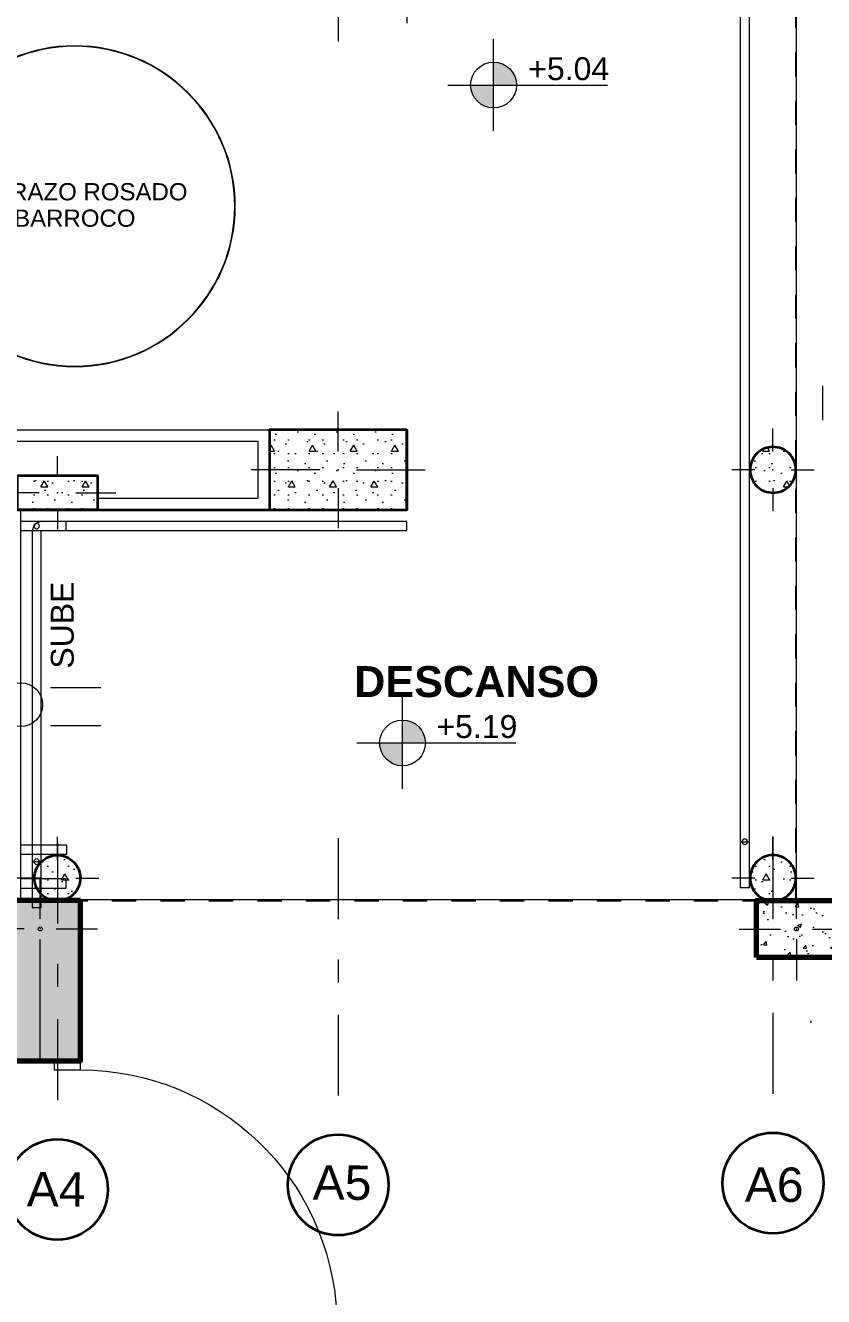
# Model space of a CAD drawing. Header units: metres. Extents: x 28 to 239, y -1 to 113.
# Drawn here: x 51.05 to 54.53, y 82.52 to 88.07 of the extents above; entities that cross this region are included whole.
import ezdxf

# ---------------------------------------------------------------- set-up
doc = ezdxf.new("R2010")
doc.units = ezdxf.units.M
doc.set_wipeout_variables(frame=1)
for name, pattern in [('Dashed', [0.211667, 0.105833, -0.105833]), ('Dot & Dashed', [0.670278, 0.352778, -0.176389, 0, -0.141111]), ('Wipeout_Contour', [1, 0, -1])]:
    doc.linetypes.add(name, pattern=pattern)
for name, color, linetype, lineweight, true_color in [('Annotation - Text_Pen_No__167', 7, 'Continuous', 13, 0x6a6a6a), ('Dimensioning - General_Pen_No__167', 7, 'Continuous', 13, 0x6a6a6a), ('Estructura – Carga_Pen_No__167', 7, 'Continuous', 13, 0x6a6a6a), ('Structural - Bearing_Pen_No__167', 7, 'Continuous', 13, 0x6a6a6a), ('Structural - Bearing_Pen_No__4', 7, 'Continuous', 20, 0x029e21), ('Structural - Bearing_Pen_No__87', 7, 'Continuous', 20, 0x6a6a6a)]:
    doc.layers.add(name, color=color, linetype=linetype, lineweight=lineweight, true_color=true_color)
for name, color, linetype, lineweight in [('COLUMNAS 50', 32, 'Continuous', 70), ('Drawing & Figure_Pen_No__122', 9, 'Continuous', 13), ('Drawing & Figure_Pen_No__7', 7, 'Continuous', 35), ('Equipamiento SR', 23, 'Continuous', 0), ('GRAFO 0 BLANCO', 7, 'Continuous', 0), ('Interior - Stair & Railing_Pen_No__122', 9, 'Continuous', 13), ('MK-LINEAS GENERALES', 7, 'Continuous', 0), ('Puertas El', 21, 'Continuous', 15), ('Structural - Bearing_Pen_No__122', 9, 'Continuous', 13), ('Structural - Bearing_Pen_No__20', 1, 'Continuous', 0), ('Structural - Bearing_Pen_No__21', 7, 'Continuous', 35), ('Vanos', 140, 'Continuous', 5)]:
    doc.layers.add(name, color=color, linetype=linetype, lineweight=lineweight)
doc.layers.add('Dimensioning - General', color=7, linetype='Continuous')
doc.layers.add('Structural - Bearing', color=7, linetype='Continuous')
doc.styles.add('GENERATED_STYLE_1', font='arialbd.ttf')
doc.styles.add('GENERATED_STYLE_2', font='arial.ttf')
pattern_1 = [(0, (21.2387, 92.2913), (0, 0.3117692), [0.03, -0.15]), (0, (21.3287, 92.44717), (0, 0.3117692), [0.03, -0.15]), (60, (21.2387, 92.2913), (-0.27, 0.1558846), [0.03, -0.15]), (60, (21.4187, 92.2913), (-0.27, 0.1558846), [0.03, -0.15]), (120, (21.2687, 92.2913), (0.27, 0.1558846), [0.03, -0.15]), (120, (21.4487, 92.2913), (0.27, 0.1558846), [0.03, -0.15]), (0, (21.23869, 92.32129), (0, 0.06), [0, -0.06, 0, -0.09]), (45, (21.26869, 92.32129), (-0.04242641, 0.04242641), [0, -0.045, 0, -0.075])]

# ---------------------------------------------------------------- blocks, each defined once
blk = doc.blocks.new('A$C5A0F33B4')
at = {"layer": 'Puertas El', "linetype": 'Continuous'}
blk.add_line((1.12, 1.16), (1.2176, 2.2757), dxfattribs=at)
at = {"layer": 'Puertas El', "linetype": 'ByBlock'}
for p, q in [((1.005, 1.16), (1.005, 1.2)), ((1.005, 1.2), (1.12, 1.2)), ((1.12, 1.2), (1.005, 1.2)), ((1.12, 1.2), (1.12, 1.16)), ((1.12, 1.16), (1.005, 1.16)), ((1.005, 0), (1.005, 0.04)), ((1.005, 0.04), (1.12, 0.04)), ((1.12, 0), (1.005, 0)), ((1.12, 0), (1.005, 0)), ((1.12, 0), (1.005, 0)), ((1.12, 0.04), (1.12, 0))]:
    blk.add_line(p, q, dxfattribs=at)
blk.add_arc((1.12, 1.16), 1.12, 270, 85, dxfattribs=at)
blk = doc.blocks.new('A$C3C3047C9')
at = {"true_color": 0x939598}
h = blk.add_hatch(color=252, dxfattribs=at)
h.dxf.hatch_style = 1
h.paths.add_polyline_path([(1.9, 0), (2.25, 0), (2.25, 0.7), (0, 0.7), (0, 0.45), (1.9, 0.45)])
h.paths.add_polyline_path([(2.0663, 0.575, -1), (2.0837, 0.575, -1)], flags=16)
at = {"layer": 'COLUMNAS 50', "linetype": 'Continuous'}
blk.add_lwpolyline([(2.25, 0.7), (0, 0.7), (0, 0.45), (1.9, 0.45), (1.9, 0), (2.25, 0)], close=True, dxfattribs=at)
at = {"layer": 'Structural - Bearing_Pen_No__20', "linetype": 'Continuous'}
for p, q in [((2.075, 0.62), (2.075, 0.8)), ((2.005, 0.575), (1.825, 0.575)), ((2.145, 0.575), (2.325, 0.575)), ((2.075, 0), (2.075, 0.53))]:
    blk.add_line(p, q, dxfattribs=at)
blk.add_circle((2.075, 0.575), 0.00871, dxfattribs=at)
blk.add_point((2.075, 0.575), dxfattribs=at)
blk = doc.blocks.new('columna pasillos')
at = {"layer": 'GRAFO 0 BLANCO'}
h = blk.add_hatch(dxfattribs=at)
h.set_pattern_fill('AR-CONC', color=256, scale=0.024, angle=-90)
h.set_pattern_definition([(320, (0, 0), (-0.015060515, -0.17214244), [0.018, -0.198]), (265, (0, 0), (0.18052611, 0.03330032), [0.0144, -0.1584]), (10.45144, (-0.00126, -0.01435), (0.1654656, -0.13884213), [0.01529765, -0.16827411]), (316.1842, (0.048, -7e-10), (-0.03972463, -0.25613792), [0.027, -0.297]), (6.63563, (0.0447, -0.02134), (0.23378846, -0.22431887), [0.02294648, -0.2524113]), (261.18416, (0.048, -7e-10), (0.23378846, -0.22431887), [0.0216, -0.2376]), (291, (0.036, -0.024), (-0.096628536, -0.14325769), [0.018, -0.198]), (236, (0.036, -0.024), (0.17403601, -0.05839568), [0.0144, -0.1584]), (341.45144, (0.02795, -0.03594), (0.07740747, -0.20165337), [0.01529765, -0.16827411]), (307.5, (0, 0), (0.079894525, -0.002918366), [0, -0.15648, 0, -0.1608, 0, -0.159]), (277.5, (0, 0), (0.09465881, -0.06313669), [0, -0.09168, 0, -0.15288, 0, -0.0606]), (237.5, (7e-10, 0.05352), (-0.005413171, -0.128117385), [0, -0.06, 0, -0.1872, 0, -0.2484]), (227.5, (1e-09, 0.07752), (0.024025194, -0.13996468), [0, -0.078, 0, -0.12432, 0, -0.1764])])
h.paths.add_polyline_path([(-235.5347, 35.024), (-235.7847, 35.024), (-235.7847, 34.674), (-235.5347, 34.674)])
h.paths.add_polyline_path([(-235.651, 34.849, -1), (-235.6684, 34.849, -1)], flags=16)
at = {"layer": 'COLUMNAS 50', "color": 1, "linetype": 'Continuous', "lineweight": 9}
for p, q in [((-235.6597, 35.099), (-235.6597, 34.919)), ((-235.7047, 34.849), (-235.8847, 34.849)), ((-235.6147, 34.849), (-235.4347, 34.849)), ((-235.6597, 34.779), (-235.6597, 34.599))]:
    blk.add_line(p, q, dxfattribs=at)
at = {"layer": 'COLUMNAS 50', "linetype": 'Continuous'}
blk.add_lwpolyline([(-235.7847, 35.024), (-235.5347, 35.024), (-235.5347, 34.674), (-235.7847, 34.674)], close=True, dxfattribs=at)
at = {"layer": 'COLUMNAS 50', "color": 1, "linetype": 'Continuous', "lineweight": 9}
blk.add_circle((-235.6597, 34.849), 0.00871, dxfattribs=at)
blk.add_point((-235.6597, 34.849), dxfattribs=at)
blk = doc.blocks.new('Level Dimension_5', base_point=(7.7958, 8.8213))
at = {"layer": 'Dimensioning - General_Pen_No__167', "linetype": 'Continuous', "lineweight": 13, "true_color": 0x6a6a6a}
for points in [[(7.7958, 8.8213), (7.8958, 8.8213), (7.8882, 8.8596), (7.8665, 8.892), (7.8341, 8.9137), (7.7958, 8.9213)], [(7.7958, 8.8213), (7.6958, 8.8213), (7.7034, 8.783), (7.7251, 8.7506), (7.7575, 8.7289), (7.7958, 8.7213)]]:
    blk.add_hatch(color=251, dxfattribs=at).paths.add_polyline_path(points)
at = {"layer": 'Dimensioning - General_Pen_No__167', "color": 251, "linetype": 'Continuous', "lineweight": 13, "true_color": 0x6a6a6a}
for p, q in [((7.7958, 8.6213), (7.7958, 9.0213)), ((7.5958, 8.8213), (8.29, 8.8213))]:
    blk.add_line(p, q, dxfattribs=at)
blk.add_circle((7.7958, 8.8213), 0.1, dxfattribs=at)
at = {"layer": 'Dimensioning - General_Pen_No__167', "color": 251, "lineweight": 13, "true_color": 0x6a6a6a, "insert": (7.9435, 8.8413), "char_height": 0.1, "attachment_point": 7, "style": 'GENERATED_STYLE_1'}
blk.add_mtext('\\A1;{\\pql;\\fArial|b0|i0|c0|p34;+5.19}', dxfattribs=at)
blk = doc.blocks.new('Level Dimension_6', base_point=(9.3776, 8.1028))
at = {"layer": 'Dimensioning - General_Pen_No__167', "linetype": 'Continuous', "lineweight": 13, "true_color": 0x6a6a6a}
for points in [[(9.3776, 8.1028), (9.4776, 8.1028), (9.47, 8.141), (9.4483, 8.1735), (9.4159, 8.1951), (9.3776, 8.2028)], [(9.3776, 8.1028), (9.2776, 8.1028), (9.2852, 8.0645), (9.3069, 8.032), (9.3394, 8.0104), (9.3776, 8.0028)]]:
    blk.add_hatch(color=251, dxfattribs=at).paths.add_polyline_path(points)
at = {"layer": 'Dimensioning - General_Pen_No__167', "color": 251, "linetype": 'Continuous', "lineweight": 13, "true_color": 0x6a6a6a}
for p, q in [((9.3776, 7.9028), (9.3776, 8.3028)), ((9.1776, 8.1028), (9.8753, 8.1028))]:
    blk.add_line(p, q, dxfattribs=at)
blk.add_circle((9.3776, 8.1028), 0.1, dxfattribs=at)
at = {"layer": 'Dimensioning - General_Pen_No__167', "color": 251, "lineweight": 13, "true_color": 0x6a6a6a, "insert": (9.5288, 8.1228), "char_height": 0.1, "attachment_point": 7, "style": 'GENERATED_STYLE_1'}
blk.add_mtext('\\A1;{\\pql;\\fArial|b0|i0|c0|p34;+5.04}', dxfattribs=at)

msp = doc.modelspace()

# ---------------------------------------------------------------- hatches: boundary and pattern name
at = {"layer": 'Structural - Bearing_Pen_No__122', "linetype": 'Continuous', "lineweight": 13}
h = msp.add_hatch(dxfattribs=at)
h.set_pattern_fill('STRUCTURAL_CONCRETE', color=9, style=0, pattern_type=2)
h.set_pattern_definition(pattern_1)
h.paths.add_polyline_path([(54.2136, 86.1308, 0.414214), (54.3136, 86.0308, 0.414214), (54.4136, 86.1308, 0.414214), (54.3136, 86.2308, 0.414214)])
h = msp.add_hatch(dxfattribs=at)
h.set_pattern_fill('STRUCTURAL_CONCRETE', color=9, style=0, pattern_type=2)
h.set_pattern_definition(pattern_1)
h.paths.add_polyline_path([(51.091, 84.3492, 0.414214), (51.191, 84.2492, 0.414214), (51.291, 84.3492, 0.414214), (51.191, 84.4492, 0.414214)])
h = msp.add_hatch(dxfattribs=at)
h.set_pattern_fill('STRUCTURAL_CONCRETE', color=9, style=0, pattern_type=2)
h.set_pattern_definition(pattern_1)
h.paths.add_polyline_path([(54.2136, 84.3492, 0.414214), (54.3136, 84.2492, 0.414214), (54.4136, 84.3492, 0.414214), (54.3136, 84.4492, 0.414214)])

# ---------------------------------------------------------------- linework, layer by layer
msp.add_line((54.2762, 84.252), (54.529, 84.252))
at = {"layer": 'Drawing & Figure_Pen_No__122', "color": 9, "linetype": 'Continuous', "lineweight": 13}
for p, q in [((51.1603, 85.1802), (51.3807, 85.1802)), ((51.1603, 85.0146), (51.3807, 85.0146))]:
    msp.add_line(p, q, dxfattribs=at)
at = {"layer": 'Drawing & Figure_Pen_No__122', "color": 9, "linetype": 'Dot & Dashed', "lineweight": 13}
for p, q in [((51.191, 84.5034), (51.191, 83.2501)), ((52.416, 84.5233), (52.416, 83.2701)), ((54.3136, 84.5311), (54.3136, 83.2778))]:
    msp.add_line(p, q, dxfattribs=at)
at = {"layer": 'Drawing & Figure_Pen_No__122', "color": 9, "linetype": 'Continuous', "lineweight": 13}
msp.add_circle((51.0304, 85.1058), 0.0952, dxfattribs=at)
at = {"layer": 'Drawing & Figure_Pen_No__7', "color": 7, "linetype": 'Continuous', "lineweight": 35}
for centre in [(52.416, 83.0101), (54.3136, 83.0178), (51.191, 82.9901)]:
    msp.add_circle(centre, 0.22, dxfattribs=at)
at = {"layer": 'Estructura – Carga_Pen_No__167', "color": 251, "linetype": 'Continuous', "lineweight": 13, "true_color": 0x6a6a6a}
for points in [[(50.5668, 87.2813, 1), (51.9668, 87.2813, 1)], [(51.9646, 87.2813, 1), (50.5689, 87.2813, 1)]]:
    msp.add_lwpolyline(points, format="xyb", close=True, dxfattribs=at)
at = {"layer": 'Interior - Stair & Railing_Pen_No__122', "color": 9, "linetype": 'Continuous', "lineweight": 13}
for p, q in [((54.1705, 88.4183), (54.1705, 84.5076)), ((54.1705, 88.4183), (54.1705, 84.5076)), ((54.1705, 88.4183), (54.1705, 84.5076)), ((54.1705, 88.4179), (54.1705, 84.5076)), ((54.2105, 84.5076), (54.2105, 88.4183)), ((54.2105, 84.5076), (54.2105, 88.4183)), ((54.2105, 84.5076), (54.2105, 88.4183)), ((54.2105, 84.5076), (54.2105, 88.4179)), ((51.2292, 85.9058), (51.0304, 85.9058)), ((51.2292, 85.9058), (51.0304, 85.9058)), ((51.2292, 85.9058), (51.0304, 85.9058)), ((51.2294, 85.9058), (51.0304, 85.9058)), ((51.2294, 85.9058), (51.0304, 85.9058)), ((51.2294, 85.9058), (51.0304, 85.9058)), ((51.0863, 85.8834), (51.083, 85.8754)), ((51.0863, 85.8834), (51.083, 85.8754)), ((51.0863, 85.8834), (51.083, 85.8754)), ((51.0863, 85.8834), (51.083, 85.8754)), ((51.0934, 85.8927), (51.0863, 85.8834)), ((51.0934, 85.8927), (51.0863, 85.8834)), ((51.0934, 85.8927), (51.0863, 85.8834)), ((51.0934, 85.8927), (51.0863, 85.8834)), ((51.1028, 85.8999), (51.0934, 85.8927)), ((51.1028, 85.8999), (51.0934, 85.8927)), ((51.1028, 85.8999), (51.0934, 85.8927)), ((51.1028, 85.8999), (51.0934, 85.8927)), ((51.1137, 85.9044), (51.1028, 85.8999)), ((51.1137, 85.9044), (51.1028, 85.8999)), ((51.1137, 85.9044), (51.1028, 85.8999)), ((51.1137, 85.9044), (51.1028, 85.8999)), ((51.1241, 85.9058), (51.1137, 85.9044)), ((51.1241, 85.9058), (51.1137, 85.9044)), ((51.1241, 85.9058), (51.1137, 85.9044)), ((51.1241, 85.9058), (51.1137, 85.9044)), ((51.1254, 85.9058), (51.1241, 85.9058)), ((51.1254, 85.9058), (51.1241, 85.9058)), ((51.1254, 85.9058), (51.1241, 85.9058)), ((51.1254, 85.9058), (51.1241, 85.9058)), ((51.1414, 85.9058), (51.1254, 85.9058)), ((51.1414, 85.9058), (51.1254, 85.9058)), ((51.1414, 85.9058), (51.1254, 85.9058)), ((51.1414, 85.9058), (51.1254, 85.9058)), ((52.716, 85.9058), (51.1414, 85.9058)), ((52.716, 85.9058), (51.1414, 85.9058)), ((52.716, 85.9058), (51.1414, 85.9058)), ((52.716, 85.9058), (51.1414, 85.9058)), ((51.2292, 85.8658), (51.2292, 85.9058)), ((51.2292, 85.8658), (51.2292, 85.9058)), ((51.2292, 85.8658), (51.2292, 85.9058)), ((51.2294, 85.8658), (51.2294, 85.9058)), ((51.2294, 85.8658), (51.2294, 85.9058)), ((51.2294, 85.8658), (51.2294, 85.9058)), ((52.716, 85.8658), (52.716, 85.9058)), ((51.0304, 85.8658), (51.2292, 85.8658)), ((51.0304, 85.8658), (51.2292, 85.8658)), ((51.0304, 85.8658), (51.2292, 85.8658)), ((51.0304, 85.8658), (51.2294, 85.8658)), ((51.0304, 85.8658), (51.2294, 85.8658)), ((51.0304, 85.8658), (51.2294, 85.8658)), ((51.0817, 85.8725), (51.0804, 85.8621)), ((51.0817, 85.8725), (51.0804, 85.8621)), ((51.0817, 85.8725), (51.0804, 85.8621)), ((51.0817, 85.8725), (51.0804, 85.8621)), ((51.0804, 85.8621), (51.0804, 85.8358)), ((51.0804, 85.8621), (51.0804, 85.8358)), ((51.0804, 85.8621), (51.0804, 85.8358)), ((51.0804, 85.8621), (51.0804, 85.8358)), ((51.0804, 85.8358), (51.0804, 85.8357)), ((51.0804, 85.8358), (51.0804, 85.8357)), ((51.0804, 85.8358), (51.0804, 85.8357)), ((51.0804, 85.8358), (51.0804, 85.8357)), ((51.0804, 85.8357), (51.0804, 85.8197)), ((51.0804, 85.8357), (51.0804, 85.8197)), ((51.0804, 85.8357), (51.0804, 85.8197)), ((51.0804, 85.8357), (51.0804, 85.8197)), ((51.083, 85.8754), (51.0817, 85.8725)), ((51.083, 85.8754), (51.0817, 85.8725)), ((51.083, 85.8754), (51.0817, 85.8725)), ((51.083, 85.8754), (51.0817, 85.8725)), ((51.1204, 85.8599), (51.1207, 85.862)), ((51.1204, 85.8599), (51.1207, 85.862)), ((51.1204, 85.8599), (51.1207, 85.862)), ((51.1204, 85.8599), (51.1207, 85.862)), ((51.1204, 85.8595), (51.1204, 85.8599)), ((51.1204, 85.8595), (51.1204, 85.8599)), ((51.1204, 85.8595), (51.1204, 85.8599)), ((51.1204, 85.8595), (51.1204, 85.8599)), ((51.1204, 85.8358), (51.1204, 85.8595)), ((51.1204, 85.8358), (51.1204, 85.8595)), ((51.1204, 85.8358), (51.1204, 85.8595)), ((51.1204, 85.8358), (51.1204, 85.8595)), ((51.1204, 85.8357), (51.1204, 85.8358)), ((51.1204, 85.8357), (51.1204, 85.8358)), ((51.1204, 85.8357), (51.1204, 85.8358)), ((51.1204, 85.8357), (51.1204, 85.8358)), ((51.1204, 85.8197), (51.1204, 85.8357)), ((51.1204, 85.8197), (51.1204, 85.8357)), ((51.1204, 85.8197), (51.1204, 85.8357)), ((51.1204, 85.8197), (51.1204, 85.8357)), ((51.1207, 85.862), (51.1212, 85.8632)), ((51.1207, 85.862), (51.1212, 85.8632)), ((51.1207, 85.862), (51.1212, 85.8632)), ((51.1207, 85.862), (51.1212, 85.8632)), ((51.1212, 85.8632), (51.122, 85.8642)), ((51.1212, 85.8632), (51.122, 85.8642)), ((51.1212, 85.8632), (51.122, 85.8642)), ((51.1212, 85.8632), (51.122, 85.8642)), ((51.122, 85.8642), (51.123, 85.8649)), ((51.122, 85.8642), (51.123, 85.8649)), ((51.122, 85.8642), (51.123, 85.8649)), ((51.122, 85.8642), (51.123, 85.8649)), ((51.123, 85.8649), (51.1241, 85.8654)), ((51.123, 85.8649), (51.1241, 85.8654)), ((51.123, 85.8649), (51.1241, 85.8654)), ((51.123, 85.8649), (51.1241, 85.8654)), ((51.1241, 85.8654), (51.1267, 85.8658)), ((51.1241, 85.8654), (51.1267, 85.8658)), ((51.1241, 85.8654), (51.1267, 85.8658)), ((51.1241, 85.8654), (51.1267, 85.8658)), ((51.1267, 85.8658), (51.1414, 85.8658)), ((51.1267, 85.8658), (51.1414, 85.8658)), ((51.1267, 85.8658), (51.1414, 85.8658)), ((51.1267, 85.8658), (51.1414, 85.8658)), ((51.1414, 85.8658), (52.716, 85.8658)), ((51.1414, 85.8658), (52.716, 85.8658)), ((51.1414, 85.8658), (52.716, 85.8658)), ((51.1414, 85.8658), (52.716, 85.8658)), ((51.0804, 85.8197), (51.0804, 84.4209)), ((51.0804, 85.8197), (51.0804, 84.4209)), ((51.0804, 85.8197), (51.0804, 84.4209)), ((51.0804, 85.8197), (51.0804, 84.4209)), ((51.1204, 84.4209), (51.1204, 85.8197)), ((51.1204, 84.4209), (51.1204, 85.8197)), ((51.1204, 84.4209), (51.1204, 85.8197)), ((51.1204, 84.4209), (51.1204, 85.8197)), ((51.2324, 84.4934), (51.0334, 84.4934)), ((51.2324, 84.4934), (51.0334, 84.4934)), ((51.2324, 84.4934), (51.0334, 84.4934)), ((51.2324, 84.4534), (51.2324, 84.4934)), ((51.2324, 84.4534), (51.2324, 84.4934)), ((51.2324, 84.4534), (51.2324, 84.4934)), ((54.1705, 84.5076), (54.1705, 84.3076)), ((54.1705, 84.5076), (54.1705, 84.3076)), ((54.1705, 84.5076), (54.1705, 84.3076)), ((54.1705, 84.5076), (54.2105, 84.5076)), ((54.2105, 84.3076), (54.2105, 84.5076)), ((54.2105, 84.3076), (54.2105, 84.5076)), ((54.2105, 84.3076), (54.2105, 84.5076)), ((51.0334, 84.4534), (51.2324, 84.4534)), ((51.0334, 84.4534), (51.2324, 84.4534)), ((51.0334, 84.4534), (51.2324, 84.4534)), ((51.0804, 84.4209), (51.0804, 84.2209)), ((51.0804, 84.4209), (51.0804, 84.2209)), ((51.0804, 84.4209), (51.0804, 84.2209)), ((51.0804, 84.4209), (51.1204, 84.4209)), ((51.1204, 84.2209), (51.1204, 84.4209)), ((51.1204, 84.2209), (51.1204, 84.4209)), ((51.1204, 84.2209), (51.1204, 84.4209)), ((51.2292, 84.3458), (51.0304, 84.3458)), ((51.2292, 84.3458), (51.0304, 84.3458)), ((51.2292, 84.3458), (51.0304, 84.3458)), ((51.2292, 84.3058), (51.2292, 84.3458)), ((51.2292, 84.3058), (51.2292, 84.3458)), ((51.2292, 84.3058), (51.2292, 84.3458)), ((51.0304, 84.3058), (51.2292, 84.3058)), ((51.0304, 84.3058), (51.2292, 84.3058)), ((51.0304, 84.3058), (51.2292, 84.3058)), ((54.1705, 84.3076), (54.2105, 84.3076)), ((54.1705, 84.3076), (54.2105, 84.3076)), ((54.1705, 84.3076), (54.2105, 84.3076)), ((51.0804, 84.2209), (51.1204, 84.2209)), ((51.0804, 84.2209), (51.1204, 84.2209)), ((51.0804, 84.2209), (51.1204, 84.2209))]:
    msp.add_line(p, q, dxfattribs=at)
for points in [[(51.1004, 85.8978, 1), (51.1004, 85.8738, 1)], [(54.1785, 84.5076, 1), (54.2025, 84.5076, 1)], [(51.0884, 84.4209, 1), (51.1124, 84.4209, 1)]]:
    msp.add_lwpolyline(points, format="xyb", close=True, dxfattribs=at)
at = {"layer": 'MK-LINEAS GENERALES', "color": 7, "linetype": 'Continuous'}
for p, q in [((54.529, 86.4969), (54.529, 86.3469)), ((54.479, 83.7264), (54.479, 83.7174))]:
    msp.add_line(p, q, dxfattribs=at)
at = {"layer": 'Structural - Bearing_Pen_No__167', "color": 251, "linetype": 'Continuous', "lineweight": 13, "true_color": 0x6a6a6a}
for p, q in [((52.416, 88.2008), (52.416, 88.0008)), ((54.3136, 86.2108), (54.3136, 86.3108)), ((54.2336, 86.1308), (54.1336, 86.1308)), ((54.3936, 86.1308), (54.4936, 86.1308)), ((54.3136, 86.0508), (54.3136, 85.9508)), ((51.191, 84.4292), (51.191, 84.5292)), ((54.3136, 84.4292), (54.3136, 84.5292)), ((51.111, 84.3492), (51.011, 84.3492)), ((51.271, 84.3492), (51.371, 84.3492)), ((54.2336, 84.3492), (54.1336, 84.3492)), ((54.3936, 84.3492), (54.4936, 84.3492)), ((51.191, 84.2692), (51.191, 84.1692)), ((54.3136, 84.2692), (54.3136, 84.1692))]:
    msp.add_line(p, q, dxfattribs=at)
for points in [[(52.116, 94.2558), (49.121, 94.2558), (48.521, 94.2558, 1.000253), (48.521, 86.3058), (52.116, 86.3058), (52.116, 85.9558), (48.521, 85.9558, -0.414993), (44.196, 90.2808, -0.414599), (48.521, 94.6058), (52.116, 94.6058)], [(52.066, 94.3058), (49.121, 94.3058), (48.521, 94.3058, 1.000252), (48.521, 86.2558), (52.066, 86.2558), (52.066, 86.0058), (48.521, 86.0058, -0.414998), (44.246, 90.2808, -0.414603), (48.521, 94.5558), (52.066, 94.5558)]]:
    msp.add_lwpolyline(points, format="xyb", close=True, dxfattribs=at)
msp.add_lwpolyline([(52.716, 86.3058), (52.716, 85.9558), (51.0304, 85.9558), (51.0304, 84.2558), (54.416, 84.2558), (54.416, 88.4808), (52.716, 88.4808), (52.716, 88.0808)], dxfattribs=at)
for p in [(54.3136, 86.1308), (51.191, 84.3492), (54.3136, 84.3492)]:
    msp.add_point(p, dxfattribs=at)
at = {"layer": 'Structural - Bearing_Pen_No__21', "color": 7, "linetype": 'Continuous', "lineweight": 35}
for p, q in [((52.716, 86.3058), (52.716, 85.9558)), ((48.521, 85.9558), (52.366, 85.9558)), ((52.366, 85.9558), (52.716, 85.9558))]:
    msp.add_line(p, q, dxfattribs=at)
for points in [[(54.2136, 86.1308, 0.414214), (54.3136, 86.0308, 0.414214), (54.4136, 86.1308, 0.414214), (54.3136, 86.2308, 0.414214)], [(51.091, 84.3492, -0.414214), (51.191, 84.4492, -0.414214), (51.291, 84.3492, -0.414214), (51.191, 84.2492, -0.414214)], [(54.2136, 84.3492, 0.414214), (54.3136, 84.2492, 0.414214), (54.4136, 84.3492, 0.414214), (54.3136, 84.4492, 0.414214)]]:
    msp.add_lwpolyline(points, format="xyb", close=True, dxfattribs=at)
at = {"layer": 'Structural - Bearing_Pen_No__4', "color": 104, "linetype": 'Dashed', "lineweight": 20, "true_color": 0x029e21}
msp.add_lwpolyline([(54.4136, 84.2492), (54.4136, 96.3123), (48.4655, 96.3123, 0.990538), (48.4655, 84.2492)], format="xyb", close=True, dxfattribs=at)
msp.add_lwpolyline([(45.5819, 89.1475, 0.831061), (51.671, 90.2808, 0.831228), (45.5815, 91.4128)], format="xyb", dxfattribs=at)
at = {"layer": 'Structural - Bearing_Pen_No__87', "color": 251, "linetype": 'Continuous', "lineweight": 20, "true_color": 0x6a6a6a}
msp.add_lwpolyline([(51.366, 85.9558), (52.116, 85.9558)], dxfattribs=at)

# ---------------------------------------------------------------- block references
at = {"layer": 'COLUMNAS 50', "rotation": 90}
msp.add_blockref('columna pasillos', (89.265, 319.7866), dxfattribs=at)
at = {"layer": 'Dimensioning - General', "color": 251, "lineweight": 13, "true_color": 0x6a6a6a}
for name, p in [('Level Dimension_6', (53.0942, 87.81)), ('Level Dimension_5', (52.697, 84.939))]:
    msp.add_blockref(name, p, dxfattribs=at)
at = {"layer": 'Equipamiento SR', "xscale": -1, "rotation": 180}
msp.add_blockref('A$C5A0F33B4', (50.171, 83.552), dxfattribs=at)
at = {"layer": 'Vanos'}
msp.add_blockref('A$C3C3047C9', (49.041, 83.552), dxfattribs=at)

# ---------------------------------------------------------------- texts
at = {"layer": 'Annotation - Text_Pen_No__167', "color": 251, "linetype": 'Continuous', "lineweight": 13, "true_color": 0x6a6a6a, "insert": (51.2668, 87.382), "char_height": 0.075, "attachment_point": 2, "line_spacing_factor": 0.923713, "style": 'GENERATED_STYLE_1'}
msp.add_mtext('\\A1;{\\pqc;\\fArial|b0|i0|c0|p34;TERRAZO \\fArial|b0|i0|c0|p34;ROSADO\\P\\pqc;\\fArial|b0|i0|c0|p34;BARROCO}', dxfattribs=at)
at = {"layer": 'Annotation - Text_Pen_No__167', "color": 251, "linetype": 'Continuous', "lineweight": 13, "true_color": 0x6a6a6a, "insert": (51.1621, 85.4533), "char_height": 0.1, "attachment_point": 2, "rotation": 90, "style": 'GENERATED_STYLE_1'}
msp.add_mtext('\\A1;{\\pqc;\\fArial|b0|i0|c0|p34;SUBE}', dxfattribs=at)
at = {"layer": 'Annotation - Text_Pen_No__167', "color": 251, "linetype": 'Continuous', "lineweight": 13, "true_color": 0x6a6a6a, "insert": (53.0201, 85.274), "char_height": 0.135, "attachment_point": 2, "style": 'GENERATED_STYLE_2'}
msp.add_mtext('\\A1;{\\pqc;\\fArial|b1|i0|c0|p34;DESCANSO}', dxfattribs=at)
at = {"layer": 'Drawing & Figure_Pen_No__7', "color": 7, "linetype": 'Continuous', "lineweight": 35, "char_height": 0.15, "attachment_point": 7, "rotation": 359.7107, "style": 'GENERATED_STYLE_1'}
for s, insert in [('\\A1;{\\pql;\\fArial|b0|i0|c0|p34;A4}', (51.0568, 82.9165)), ('\\A1;{\\pql;\\fArial|b0|i0|c0|p34;A5}', (52.3045, 82.9437)), ('\\A1;{\\pql;\\fArial|b0|i0|c0|p34;A6}', (54.1903, 82.9347))]:
    msp.add_mtext(s, dxfattribs=dict(at, insert=insert))

# ---------------------------------------------------------------- next in the draw order: wipeouts: each hides what was drawn before it
at = {"color": 254, "linetype": 'Wipeout_Contour', "lineweight": 0, "ltscale": 127.144057}
msp.add_wipeout([(52.116, 85.9558), (52.716, 85.9558), (52.716, 86.3058), (52.116, 86.3058)], dxfattribs=at).dxf.layer = 'Structural - Bearing'
at = {"color": 254, "linetype": 'Wipeout_Contour', "lineweight": 0, "ltscale": 122.418463}
msp.add_wipeout([(51.016, 86.1058), (51.016, 85.9558), (51.366, 85.9558), (51.366, 86.1058)], dxfattribs=at).dxf.layer = 'Structural - Bearing'

# ---------------------------------------------------------------- next in the draw order: hatches: boundary and pattern name
at = {"layer": 'Structural - Bearing_Pen_No__122', "linetype": 'Continuous', "lineweight": 13}
h = msp.add_hatch(dxfattribs=at)
h.set_pattern_fill('STRUCTURAL_CONCRETE', color=9, style=0, pattern_type=2)
h.set_pattern_definition(pattern_1)
h.paths.add_polyline_path([(52.116, 85.9558), (52.716, 85.9558), (52.716, 86.3058), (52.116, 86.3058)])
h = msp.add_hatch(dxfattribs=at)
h.set_pattern_fill('STRUCTURAL_CONCRETE', color=9, style=0, pattern_type=2)
h.set_pattern_definition(pattern_1)
h.paths.add_polyline_path([(51.016, 86.1058), (51.016, 85.9558), (51.366, 85.9558), (51.366, 86.1058)])

# ---------------------------------------------------------------- next in the draw order: linework, layer by layer
at = {"layer": 'Structural - Bearing_Pen_No__167', "color": 251, "linetype": 'Continuous', "lineweight": 13, "true_color": 0x6a6a6a}
for p, q in [((52.416, 86.2108), (52.416, 86.3858)), ((51.191, 86.1108), (51.191, 86.1908)), ((52.336, 86.1308), (52.036, 86.1308)), ((52.496, 86.1308), (52.796, 86.1308)), ((52.416, 86.0508), (52.416, 85.8758)), ((51.111, 86.0308), (50.936, 86.0308)), ((51.271, 86.0308), (51.446, 86.0308)), ((51.191, 85.9508), (51.191, 85.8708))]:
    msp.add_line(p, q, dxfattribs=at)
for p in [(52.416, 86.1308), (51.191, 86.0308)]:
    msp.add_point(p, dxfattribs=at)
at = {"layer": 'Structural - Bearing_Pen_No__21', "color": 7, "linetype": 'Continuous', "lineweight": 35}
for points in [[(52.116, 85.9558), (52.716, 85.9558), (52.716, 86.3058), (52.116, 86.3058)], [(51.016, 86.1058), (51.366, 86.1058), (51.366, 85.9558), (51.016, 85.9558)]]:
    msp.add_lwpolyline(points, close=True, dxfattribs=at)

doc.saveas('drawing.dxf')
